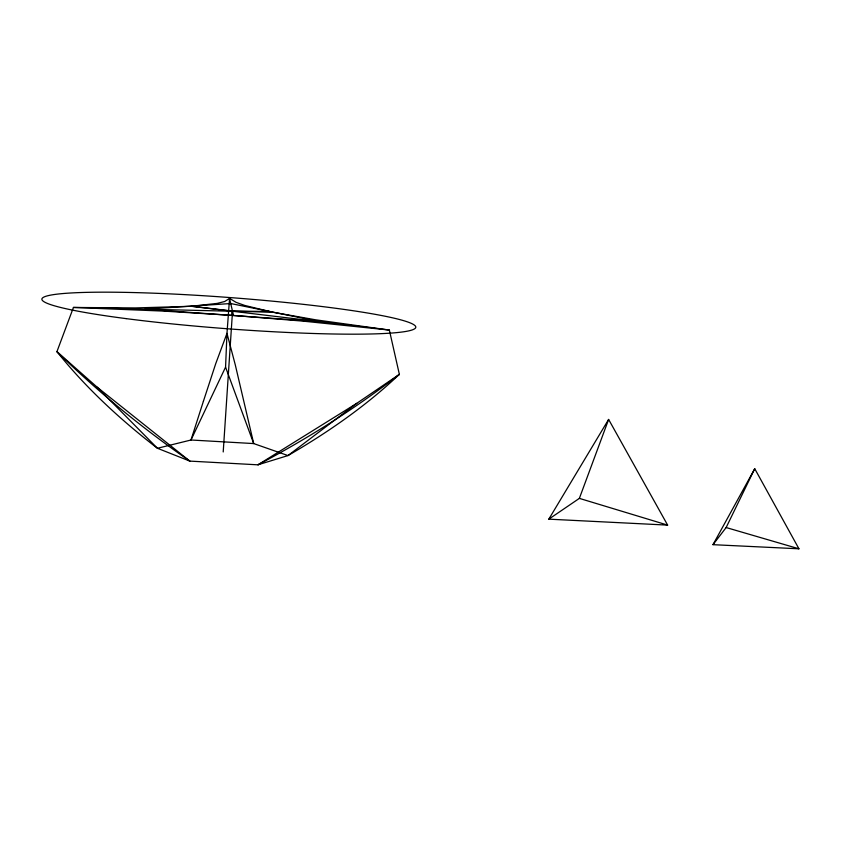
<?xml version="1.0" encoding="UTF-8"?>
<svg xmlns="http://www.w3.org/2000/svg" width="841" height="841" viewBox="0 0 841 841"><rect width="100%" height="100%" fill="white"/><g stroke="black" fill="none" stroke-linecap="round" stroke-linejoin="round"><path stroke-width="1.26" d="M356.752 403.344L257.924 464.821C307.47 438.655 355.091 408.726 399.37 374.361L356.752 403.344L287.99 455.57L253.698 443.575L225.567 367.149L226.975 333.362L229.561 298.376L236.079 302.35L244.678 305.42L272.61 312.2L315.796 319.832L389.351 330.061L399.37 374.361C365.93 406.066 327.79 432.484 287.99 455.57L257.924 464.821L189.856 461.11L157.435 448.274C120.578 419.838 86.003 388.09 56.946 351.622L73.44 307.449L135.506 307.922L191.138 306.282L217.178 303.401L224.673 301.509L229.53 298.439L233.493 315.438L302.939 321.125L389.351 330.061L191.138 306.282M223.212 451.953L232.526 311.244M548.816 519.16L579.365 498.377L608.621 419.428L667.628 525.11L548.816 519.16L608.621 419.428M225.567 367.149L190.991 440.011L157.435 448.274L97.03 387.081L56.946 351.622C97.955 391.885 142.592 428.416 189.856 461.11L97.03 387.081M712.989 544.674L726.14 527.538L754.734 468.7L798.95 548.795L712.989 544.674L754.734 468.7M191.801 306.24L231.832 311.023L269.288 311.517M272.61 312.2L73.44 307.449L163.238 311.086L233.493 315.438M726.14 527.538L798.95 548.795M579.365 498.377L667.628 525.11M231.832 311.023L232.19 315.354M203.417 401.22L190.991 440.001L253.698 443.575L235.291 364.878L226.975 333.362L215.759 363.575L203.417 401.22M230.749 303.538L144.988 309.162L320.242 321.767L230.749 303.538M126.139 318.623A187.49 15.653 4.3 0 0 415.612 327.811A187.49 15.653 4.3 0 0 145.115 292.889A187.49 15.653 4.3 0 0 126.139 318.623"/></g></svg>
